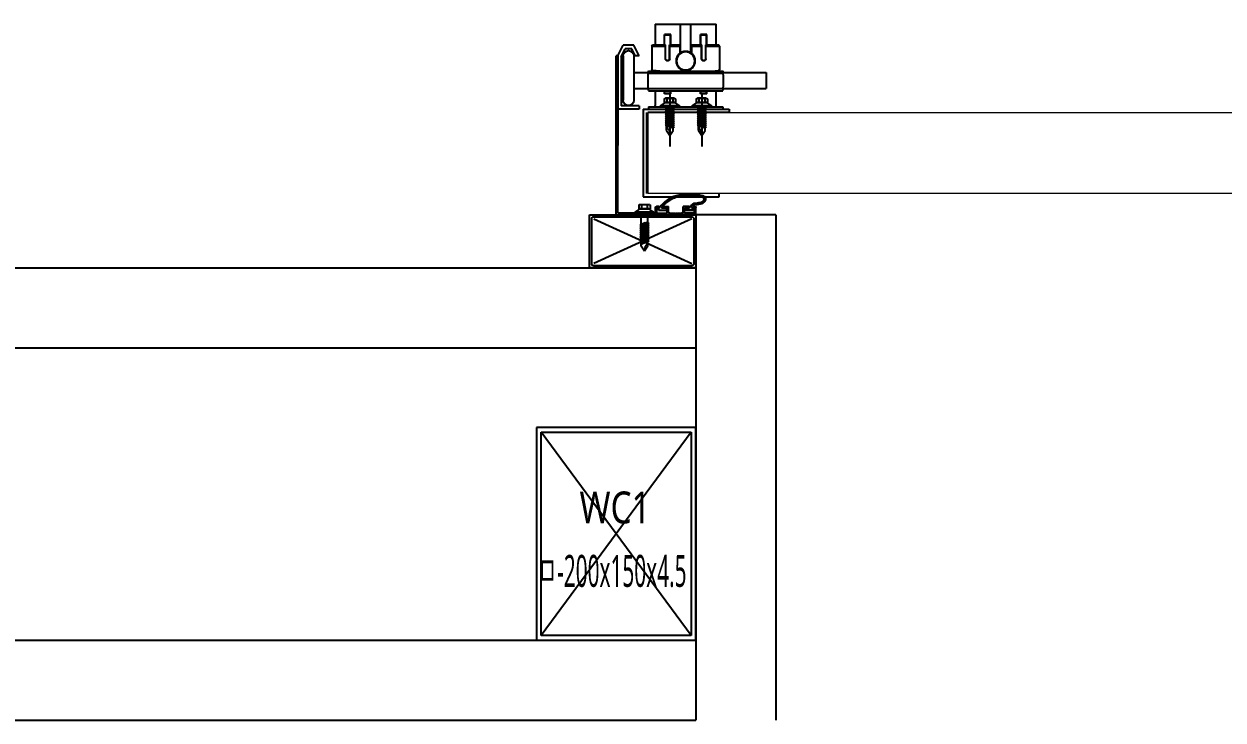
# Model space of a CAD drawing. Header units: millimetres. Extents: x 13515 to 183937, y -33900 to -660.
# Drawn here: x 59910.31 to 59927.94, y -20423.35 to -20413.11 of the extents above; entities that cross this region are included whole.
import ezdxf
from ezdxf.enums import TextEntityAlignment as Align

# ---------------------------------------------------------------- set-up
doc = ezdxf.new("R2010")
doc.units = ezdxf.units.MM
doc.header["$LTSCALE"] = 100
doc.header["$MEASUREMENT"] = 0
doc.header["$PDSIZE"] = -10
doc.layers.get('0').update_dxf_attribs({"linetype": 'CONTINUOUS'})
doc.layers.get('Defpoints').update_dxf_attribs({"color": 171, "linetype": 'CONTINUOUS'})
for name, color, linetype in [('ELE9', 9, 'CONTINUOUS'), ('FIN(패널-T75 글라스울)', 6, 'CONTINUOUS'), ('h COLUMN', 252, 'CONTINUOUS'), ('OVERHEAD DOOR - 1', 4, 'CONTINUOUS'), ('OVERHEAD DOOR - ETC', 252, 'CONTINUOUS'), ('WC', 2, 'CONTINUOUS')]:
    doc.layers.add(name, color=color, linetype=linetype)
doc.styles.add('TE', font='malgun_0.ttf')

# ---------------------------------------------------------------- blocks, each defined once
blk = doc.blocks.new('*U143')
at = {"color": 0, "linetype": 'ByBlock'}
for p, q in [((100, 75), (-100, 75)), ((-100, 75), (-100, -75)), ((-95.5, 70.5), (95.5, 70.5)), ((-95.5, -70.5), (-95.5, 70.5)), ((95.5, 70.5), (95.5, -70.5)), ((100, -75), (100, 75)), ((-100, -75), (100, -75)), ((95.5, -70.5), (-95.5, -70.5))]:
    blk.add_line(p, q, dxfattribs=at)
at = {"layer": 'Defpoints'}
blk.add_point((0, 0), dxfattribs=at)
blk = doc.blocks.new('WC1')
at = {"layer": 'h COLUMN', "ltscale": 0.1}
for p, q in [((70.5, -95.5), (-70.5, 95.5)), ((70.5, 95.5), (-70.5, -95.5))]:
    blk.add_line(p, q, dxfattribs=at)
at = {"layer": 'h COLUMN', "ltscale": 0.1, "rotation": 90}
blk.add_blockref('*U143', (0, 0), dxfattribs=at)
at = {"layer": 'Defpoints', "style": 'TE'}
for s, width, p in [('WC1', 0.8, (-34.4, 24.8)), ('ㅁ-200x150x4.5', 0.5, (-74.3, -34.8))]:
    blk.add_text(s, height=30, dxfattribs=dict(at, width=width)).set_placement(p, align=Align.MIDDLE_LEFT)
blk = doc.blocks.new('지하2층 WC1 2 배치')
at = {"layer": 'WC'}
blk.add_blockref('WC1', (200300, -77700), dxfattribs=at)
blk = doc.blocks.new('A$Ca9da7916')
at = {"layer": 'OVERHEAD DOOR - ETC'}
h = blk.add_hatch(color=256, dxfattribs=at)
h.dxf.hatch_style = 1
edge = h.paths.add_edge_path()
edge.add_line((708.3, 7672.7), (708.3, 7670.7))
edge.add_spline(control_points=[(708.3, 7670.7), (708.8, 7671), (709.4, 7671.3), (709.8, 7671.7)], knot_values=[0, 0, 0, 0, 1.802776, 1.802776, 1.802776, 1.802776], degree=3, periodic=0)
edge.add_line((709.8, 7671.7), (710, 7672))
edge.add_line((710, 7672), (710.7, 7672.4))
edge.add_line((710.7, 7672.4), (711.1, 7673.3))
edge.add_line((711.1, 7673.3), (711.5, 7674.6))
edge.add_spline(control_points=[(711.5, 7674.6), (712, 7678.8), (712.6, 7683.7), (718.5, 7684.7), (720, 7680.4), (721.2, 7675.8), (721.6, 7668), (720.8, 7662.4), (720.2, 7658.9)], knot_values=[0, 0, 0, 0, 10.510022, 12.30215, 15.888405, 21.408051, 27.790202, 38.523805, 38.523805, 38.523805, 38.523805], degree=3, periodic=0)
edge.add_spline(control_points=[(720.2, 7658.9), (720.2, 7658.9), (719.6, 7655.7), (717.2, 7648.1), (711.5, 7643.1), (708.3, 7640.3)], knot_values=[81.368069, 81.368069, 81.368069, 81.368069, 81.427954, 91.382666, 103.911951, 103.911951, 103.911951, 103.911951], degree=3, periodic=0)
edge.add_line((708.3, 7640.3), (708.3, 7639.7))
edge.add_line((708.3, 7639.7), (706.3, 7639.7))
edge.add_line((706.3, 7639.7), (706.3, 7647.7))
edge.add_line((706.3, 7647.7), (708.3, 7647.7))
edge.add_line((708.3, 7647.7), (708.3, 7642.3))
edge.add_spline(control_points=[(708.3, 7642.3), (708.7, 7642.6), (709.1, 7643), (709.4, 7643.3)], knot_values=[101.110526, 101.110526, 101.110526, 101.110526, 102.614786, 102.614786, 102.614786, 102.614786], degree=3, periodic=0)
edge.add_line((709.4, 7643.3), (709.8, 7643.3))
edge.add_line((709.8, 7643.3), (709.8, 7643.6))
edge.add_spline(control_points=[(709.8, 7643.6), (709.9, 7643.7), (710, 7643.8), (711.3, 7645), (712.4, 7646.1), (713.9, 7647.9), (714.4, 7648.5), (715.2, 7649.7), (715.6, 7650.4), (716.8, 7652.6), (717.5, 7654.4), (718.3, 7657), (718.5, 7658), (718.7, 7659), (718.7, 7659), (718.8, 7659.1)], knot_values=[81.408921, 81.408921, 81.408921, 81.408921, 81.846453, 81.846453, 86.724969, 86.724969, 89.164228, 89.164228, 91.603486, 91.603486, 97.394899, 97.394899, 100.290605, 100.290605, 100.605478, 100.605478, 100.605478, 100.605478], degree=3, periodic=0)
edge.add_spline(control_points=[(718.8, 7659.1), (718.9, 7659.9), (719.1, 7660.7), (719.4, 7662.7), (719.5, 7663.9), (719.6, 7665.7), (719.7, 7666.3), (719.7, 7666.9)], knot_values=[72.981686, 72.981686, 72.981686, 72.981686, 75.56252, 75.56252, 79.405214, 79.405214, 81.408921, 81.408921, 81.408921, 81.408921], degree=3, periodic=0)
edge.add_spline(control_points=[(719.7, 7666.9), (719.8, 7667.7), (719.8, 7668.5), (719.9, 7669.4), (719.9, 7669.5), (719.9, 7669.6)], knot_values=[24.457688, 24.457688, 24.457688, 24.457688, 26.980257, 26.980257, 27.239597, 27.239597, 27.239597, 27.239597], degree=3, periodic=0)
edge.add_spline(control_points=[(719.9, 7669.6), (719.9, 7670.5), (719.9, 7671.4), (719.8, 7673.3), (719.7, 7674.3), (719.4, 7676.3), (719.2, 7677.2), (718.9, 7678.7), (718.7, 7679.2), (718.5, 7680), (718.4, 7680.2), (718.3, 7680.8), (718.2, 7681), (718, 7681.6), (717.9, 7681.8), (717.7, 7682.3), (717.6, 7682.5), (717.4, 7682.7), (717.3, 7682.8), (717.3, 7682.8), (717.3, 7682.8), (717.2, 7682.8), (717.2, 7682.8), (717.2, 7682.9), (717.1, 7682.9), (716.8, 7682.8), (716.7, 7682.8), (716.4, 7682.7), (716.3, 7682.7), (716, 7682.5), (715.9, 7682.4), (715.6, 7682.1), (715.4, 7681.8), (714.5, 7681.5), (714.4, 7680.9), (714, 7680.1), (713.6, 7679.4), (713.5, 7678.4), (713.4, 7677.8), (712.9, 7674)], knot_values=[0, 0, 0, 0, 2.699013, 2.699013, 5.918469, 5.918469, 9.137924, 9.137924, 10.747652, 10.747652, 11.552515, 11.552515, 12.357379, 12.357379, 13.187027, 13.187027, 14.016674, 14.016674, 14.846322, 14.846322, 15.271824, 15.271824, 15.697327, 15.697327, 16.368626, 16.368626, 17.039926, 17.039926, 17.711225, 17.711225, 18.939482, 18.939482, 20.167739, 20.167739, 21.883718, 21.883718, 23.599698, 23.599698, 24.457688, 24.457688, 24.457688, 24.457688], degree=3, periodic=0)
edge.add_spline(control_points=[(712.9, 7674), (712.8, 7673.5), (712.6, 7672.9), (712.1, 7672), (711.8, 7671.6), (711.4, 7671.2), (711.3, 7671), (711, 7670.7), (710.8, 7670.6), (710.3, 7670.2), (710, 7670), (709.5, 7669.6), (709.3, 7669.5), (708.3, 7668.7)], knot_values=[0, 0, 0, 0, 1.654202, 1.654202, 2.776859, 2.776859, 3.338188, 3.338188, 3.899517, 3.899517, 4.888564, 4.888564, 5.545615, 5.545615, 5.545615, 5.545615], degree=3, periodic=0)
edge.add_line((708.3, 7668.7), (708.3, 7664.7))
edge.add_line((708.3, 7664.7), (706.3, 7664.7))
edge.add_line((706.3, 7664.7), (706.3, 7672.7))
edge.add_line((706.3, 7672.7), (708.3, 7672.7))
at = {"layer": 'FIN(패널-T75 글라스울)'}
for p, q in [((702, 7750), (227, 7750)), ((702, 7750), (702, 7675)), ((702, 7675), (227, 7675)), ((227, 6650), (227, 7675)), ((302, 6725), (302, 7675)), ((577, 6725), (577, 7675)), ((652, 6725), (652, 7675))]:
    blk.add_line(p, q, dxfattribs=at)
at = {"layer": 'OVERHEAD DOOR - 1', "lineweight": 0}
for p, q in [((722, 10170.4), (722, 7629.6)), ((798, 7629.6), (798, 10170.4)), ((798, 7629.6), (722, 7629.6))]:
    blk.add_line(p, q, dxfattribs=at)
at = {"layer": 'OVERHEAD DOOR - ETC'}
for p, q in [((835.5, 7740.9), (820.5, 7740.9)), ((820.5, 7700.3), (820.5, 7740.9)), ((835.5, 7700.3), (835.5, 7740.9)), ((798, 7706.2), (798, 7629.6)), ((801.2, 7706.2), (798, 7706.2)), ((801.2, 7625.4), (801.2, 7706.2)), ((718.8, 7625.4), (718.8, 7696.8)), ((718.8, 7696.8), (722, 7696.8)), ((801.2, 7630.3), (801.2, 7700.3)), ((803.5, 7700.3), (801.2, 7700.3)), ((803.5, 7630.3), (803.5, 7700.3)), ((818.5, 7630.3), (818.5, 7700.3)), ((820.5, 7630.7), (820.5, 7700.3)), ((820.5, 7630.3), (820.5, 7700.3)), ((835, 7630.3), (835, 7700.3)), ((835.5, 7630.7), (835.5, 7700.3)), ((837, 7630.3), (837, 7700.3)), ((837, 7689.6), (837.4, 7696.2)), ((860.5, 7697), (838.4, 7697)), ((860.5, 7684.1), (860.5, 7697)), ((860.5, 7697), (861.5, 7696.5)), ((861.5, 7684.1), (861.5, 7696.5)), ((776.3, 7680.5), (781.1, 7683.6)), ((781.1, 7683.6), (784.6, 7683.6)), ((783.2, 7683.6), (785, 7679.3)), ((784.6, 7684.6), (783.8, 7683.6)), ((784.2, 7683.6), (784.6, 7684.6)), ((784.6, 7684.6), (788, 7676.3)), ((784.6, 7684.6), (788, 7676.3)), ((784.6, 7683.6), (784.6, 7684.6)), ((784.6, 7684.6), (785.4, 7683.6)), ((787.2, 7677.3), (784.6, 7683.6)), ((785.4, 7683.6), (786.4, 7683.6)), ((785.4, 7683.6), (788, 7677.3)), ((786.4, 7684.6), (785.6, 7683.6)), ((786, 7683.6), (786.4, 7684.6)), ((786.4, 7684.6), (789.9, 7676.3)), ((786.4, 7684.6), (789.9, 7676.3)), ((786.4, 7683.6), (786.4, 7684.6)), ((786.4, 7684.6), (787.2, 7683.6)), ((789.1, 7677.3), (786.4, 7683.6)), ((787.2, 7683.6), (788.3, 7683.6)), ((787.2, 7683.6), (789.9, 7677.3)), ((788.3, 7684.6), (787.5, 7683.6)), ((787.9, 7683.6), (788.3, 7684.6)), ((788.3, 7684.6), (791.7, 7676.3)), ((788.3, 7684.6), (791.7, 7676.3)), ((788.3, 7683.6), (788.3, 7684.6)), ((788.3, 7684.6), (789.1, 7683.6)), ((790.9, 7677.3), (788.3, 7683.6)), ((789.1, 7683.6), (790.1, 7683.6)), ((789.1, 7683.6), (791.7, 7677.3)), ((790.1, 7684.6), (789.3, 7683.6)), ((789.7, 7683.6), (790.1, 7684.6)), ((790.1, 7684.6), (793.5, 7676.3)), ((790.1, 7684.6), (793.5, 7676.3)), ((790.1, 7683.6), (790.1, 7684.6)), ((790.1, 7684.6), (790.9, 7683.6)), ((792.7, 7677.3), (790.1, 7683.6)), ((790.9, 7683.6), (791.9, 7683.6)), ((790.9, 7683.6), (793.5, 7677.3)), ((791.9, 7684.6), (791.1, 7683.6)), ((791.5, 7683.6), (791.9, 7684.6)), ((791.9, 7684.6), (795.4, 7676.3)), ((791.9, 7684.6), (795.4, 7676.3)), ((791.9, 7683.6), (791.9, 7684.6)), ((791.9, 7684.6), (792.7, 7683.6)), ((794.6, 7677.3), (791.9, 7683.6)), ((792.7, 7683.6), (793.8, 7683.6)), ((792.7, 7683.6), (795.4, 7677.3)), ((793.8, 7684.6), (793, 7683.6)), ((793.4, 7683.6), (793.8, 7684.6)), ((793.8, 7684.6), (797.2, 7676.3)), ((793.8, 7684.6), (797.2, 7676.3)), ((793.8, 7683.6), (793.8, 7684.6)), ((793.8, 7684.6), (794.6, 7683.6)), ((796.4, 7677.3), (793.8, 7683.6)), ((794.6, 7683.6), (795.6, 7683.6)), ((794.6, 7683.6), (797.2, 7677.3)), ((795.6, 7684.6), (794.8, 7683.6)), ((795.2, 7683.6), (795.6, 7684.6)), ((795.6, 7684.6), (799, 7676.3)), ((795.6, 7684.6), (799, 7676.3)), ((795.6, 7683.6), (795.6, 7684.6)), ((795.6, 7684.6), (796.4, 7683.6)), ((798.2, 7677.3), (795.6, 7683.6)), ((796.4, 7683.6), (797.4, 7683.6)), ((796.4, 7683.6), (799, 7677.3)), ((797.4, 7684.6), (796.6, 7683.6)), ((797, 7683.6), (797.4, 7684.6)), ((797.4, 7684.6), (800.9, 7676.3)), ((797.4, 7684.6), (800.9, 7676.3)), ((797.4, 7683.6), (797.4, 7684.6)), ((797.4, 7684.6), (798.2, 7683.6)), ((800, 7677.3), (797.4, 7683.6)), ((798.2, 7683.6), (799.3, 7683.6)), ((798.2, 7683.6), (800.9, 7677.3)), ((799.3, 7684.6), (798.5, 7683.6)), ((798.9, 7683.6), (799.3, 7684.6)), ((799.3, 7684.6), (802.7, 7676.3)), ((799.3, 7684.6), (802.7, 7676.3)), ((799.3, 7683.6), (799.3, 7684.6)), ((799.3, 7684.6), (800.1, 7683.6)), ((801.9, 7677.3), (799.3, 7683.6)), ((800.1, 7683.6), (801.1, 7683.6)), ((800.1, 7683.6), (802.7, 7677.3)), ((801.1, 7684.6), (800.3, 7683.6)), ((800.7, 7683.6), (801.1, 7684.6)), ((801.1, 7684.6), (803.5, 7678.7)), ((801.1, 7683.6), (801.1, 7684.6)), ((801.1, 7684.6), (801.9, 7683.6)), ((803.5, 7677.8), (801.1, 7683.6)), ((801.9, 7683.6), (803.5, 7683.6)), ((801.9, 7683.6), (803.5, 7679.8)), ((803.5, 7694), (818.5, 7694)), ((803.5, 7694), (804.5, 7694)), ((804.3, 7689.5), (803.5, 7689.5)), ((803.5, 7689.5), (803.5, 7671.5)), ((807.3, 7684.8), (804.3, 7689.5)), ((804.3, 7689.5), (804.3, 7671.5)), ((804.3, 7671.5), (804.3, 7689.5)), ((811, 7685.7), (807.3, 7685.7)), ((807.3, 7685.7), (807.3, 7675.2)), ((807.3, 7676.2), (807.3, 7684.8)), ((811.5, 7684.5), (811.5, 7676.4)), ((815.5, 7685.3), (815.5, 7679.3)), ((815.5, 7685.3), (818.5, 7685.3)), ((815.8, 7685), (815.8, 7679.5)), ((815.8, 7685), (818.5, 7685)), ((837.1, 7694), (837, 7694)), ((848.5, 7684.3), (861.5, 7684.3)), ((848.5, 7684.1), (861.5, 7684.1)), ((861.5, 7694), (881.2, 7694)), ((861.5, 7685.3), (871.2, 7685.3)), ((861.5, 7685), (871, 7685)), ((871, 7679.5), (871, 7685)), ((871.2, 7685.3), (871.2, 7679.3)), ((881.2, 7636.5), (881.2, 7694)), ((702, 7675), (652, 7675)), ((652, 7675), (652, 7575)), ((698, 7673), (656, 7673)), ((702, 7675), (708.8, 7675)), ((702, 7675), (702, 7674.6)), ((702, 7575), (702, 7675)), ((702, 7673.4), (702, 7638.6)), ((703.3, 7673.7), (708.3, 7673.7)), ((703.3, 7673.7), (703.3, 7664.1)), ((706.3, 7672.7), (706.3, 7664.7)), ((706.3, 7672.7), (708.3, 7672.7)), ((706.3, 7672.7), (708.3, 7672.7)), ((706.3, 7664.7), (706.3, 7672.7)), ((706.3, 7672.7), (708.3, 7672.7)), ((706.3, 7664.7), (706.3, 7672.7)), ((708.3, 7671.7), (708.3, 7673.7)), ((708.3, 7670.7), (708.3, 7672.7)), ((708.3, 7672.7), (708.3, 7670.7)), ((708.3, 7672.7), (708.3, 7670.7)), ((709.8, 7671.7), (709.8, 7674)), ((710.7, 7672.4), (710, 7672)), ((711.1, 7673.3), (710.7, 7672.4)), ((711.5, 7674.6), (711.1, 7673.3)), ((816.5, 7680.5), (766.1, 7680.5)), ((781.3, 7679.7), (776.3, 7680.5)), ((781.1, 7677.3), (776.3, 7680.5)), ((781.1, 7677.3), (785.4, 7677.3)), ((783.8, 7677.3), (781.3, 7679.7)), ((785, 7679.3), (783.8, 7677.3)), ((785, 7679.3), (786.2, 7676.3)), ((785, 7679.3), (786.2, 7676.3)), ((785, 7678.3), (785, 7679.3)), ((785, 7679.3), (785.8, 7678.3)), ((785.4, 7677.3), (785, 7678.3)), ((786.2, 7676.3), (785.4, 7677.3)), ((785.8, 7678.3), (786.2, 7677.3)), ((786.2, 7677.3), (787.2, 7677.3)), ((786.6, 7677.3), (786.2, 7676.3)), ((786.2, 7676.3), (787, 7677.3)), ((786.2, 7677.3), (786.2, 7676.3)), ((788, 7676.3), (787.2, 7677.3)), ((788, 7677.3), (789.1, 7677.3)), ((788.4, 7677.3), (788, 7676.3)), ((788, 7676.3), (788.8, 7677.3)), ((788, 7677.3), (788, 7676.3)), ((789.9, 7676.3), (789.1, 7677.3)), ((789.9, 7677.3), (790.9, 7677.3)), ((790.3, 7677.3), (789.9, 7676.3)), ((789.9, 7676.3), (790.7, 7677.3)), ((789.9, 7677.3), (789.9, 7676.3)), ((791.7, 7676.3), (790.9, 7677.3)), ((791.7, 7677.3), (792.7, 7677.3)), ((792.1, 7677.3), (791.7, 7676.3)), ((791.7, 7676.3), (792.5, 7677.3)), ((791.7, 7677.3), (791.7, 7676.3)), ((793.5, 7676.3), (792.7, 7677.3)), ((793.5, 7677.3), (794.6, 7677.3)), ((793.9, 7677.3), (793.5, 7676.3)), ((793.5, 7676.3), (794.3, 7677.3)), ((793.5, 7677.3), (793.5, 7676.3)), ((795.4, 7676.3), (794.6, 7677.3)), ((795.4, 7677.3), (796.4, 7677.3)), ((795.8, 7677.3), (795.4, 7676.3)), ((795.4, 7676.3), (796.2, 7677.3)), ((795.4, 7677.3), (795.4, 7676.3)), ((797.2, 7676.3), (796.4, 7677.3)), ((797.2, 7677.3), (798.2, 7677.3)), ((797.6, 7677.3), (797.2, 7676.3)), ((797.2, 7676.3), (798, 7677.3)), ((797.2, 7677.3), (797.2, 7676.3)), ((799, 7676.3), (798.2, 7677.3)), ((799, 7677.3), (800, 7677.3)), ((799.4, 7677.3), (799, 7676.3)), ((799, 7676.3), (799.8, 7677.3)), ((799, 7677.3), (799, 7676.3)), ((800.9, 7676.3), (800, 7677.3)), ((800.9, 7677.3), (801.9, 7677.3)), ((801.3, 7677.3), (800.9, 7676.3)), ((800.9, 7676.3), (801.7, 7677.3)), ((800.9, 7677.3), (800.9, 7676.3)), ((802.7, 7676.3), (801.9, 7677.3)), ((802.7, 7677.3), (803.5, 7677.3)), ((803.1, 7677.3), (802.7, 7676.3)), ((802.7, 7676.3), (803.5, 7677.3)), ((802.7, 7677.3), (802.7, 7676.3)), ((804.3, 7671.5), (807.3, 7676.2)), ((811, 7683.2), (807.3, 7683.2)), ((811, 7677.7), (807.3, 7677.7)), ((811, 7675.2), (807.3, 7675.2)), ((815.5, 7679.3), (818.5, 7679.3)), ((815.8, 7679.5), (818.5, 7679.5)), ((848.5, 7680.5), (861.5, 7680.5)), ((848.5, 7680.3), (861.5, 7680.3)), ((860.5, 7670.8), (860.5, 7680.5)), ((861.5, 7670.8), (861.5, 7680.5)), ((861.5, 7679.5), (871, 7679.5)), ((861.5, 7679.3), (871.2, 7679.3)), ((654, 7671), (654, 7579)), ((698, 7579), (656, 7671)), ((698, 7671), (656, 7579)), ((700, 7579), (700, 7671)), ((703.3, 7664.1), (708.3, 7664.1)), ((703.3, 7656.5), (703.3, 7661.8)), ((704.3, 7662.8), (709.8, 7662.8)), ((706.3, 7664.7), (708.3, 7664.7)), ((708.3, 7664.7), (706.3, 7664.7)), ((708.3, 7664.7), (706.3, 7664.7)), ((708.3, 7671.7), (709.8, 7671.7)), ((708.3, 7668.7), (708.3, 7664.1)), ((708.3, 7668.7), (709.8, 7668.7)), ((708.3, 7664.7), (708.3, 7668.7)), ((708.3, 7668.7), (708.3, 7664.7)), ((708.3, 7668.7), (708.3, 7664.7)), ((710, 7672), (709.8, 7671.7)), ((709.8, 7668.7), (709.8, 7662.8)), ((803.5, 7671.5), (804.3, 7671.5)), ((861.5, 7670.8), (853.6, 7670.8)), ((854, 7670.3), (880.2, 7670.3)), ((881.2, 7661.3), (881.2, 7669.3)), ((703, 7656), (703.3, 7656.5)), ((703.3, 7655.5), (703, 7656)), ((703.3, 7650.2), (703.3, 7655.5)), ((816.5, 7650.5), (766.1, 7650.5)), ((776.3, 7650.5), (781.1, 7653.6)), ((781.3, 7649.7), (776.3, 7650.5)), ((781.1, 7647.3), (776.3, 7650.5)), ((781.1, 7653.6), (784.6, 7653.6)), ((783.8, 7647.3), (781.3, 7649.7)), ((783.2, 7653.6), (785, 7649.3)), ((784.6, 7654.6), (783.8, 7653.6)), ((784.2, 7653.6), (784.6, 7654.6)), ((784.6, 7654.6), (788, 7646.3)), ((784.6, 7654.6), (788, 7646.3)), ((784.6, 7653.6), (784.6, 7654.6)), ((784.6, 7654.6), (785.4, 7653.6)), ((787.2, 7647.3), (784.6, 7653.6)), ((785.4, 7653.6), (786.4, 7653.6)), ((785.4, 7653.6), (788, 7647.3)), ((786.4, 7654.6), (785.6, 7653.6)), ((786, 7653.6), (786.4, 7654.6)), ((786.4, 7654.6), (789.9, 7646.3)), ((786.4, 7654.6), (789.9, 7646.3)), ((786.4, 7653.6), (786.4, 7654.6)), ((786.4, 7654.6), (787.2, 7653.6)), ((789.1, 7647.3), (786.4, 7653.6)), ((787.2, 7653.6), (788.3, 7653.6)), ((787.2, 7653.6), (789.9, 7647.3)), ((788.3, 7654.6), (787.5, 7653.6)), ((787.9, 7653.6), (788.3, 7654.6)), ((788.3, 7654.6), (791.7, 7646.3)), ((788.3, 7654.6), (791.7, 7646.3)), ((788.3, 7653.6), (788.3, 7654.6)), ((788.3, 7654.6), (789.1, 7653.6)), ((790.9, 7647.3), (788.3, 7653.6)), ((789.1, 7653.6), (790.1, 7653.6)), ((789.1, 7653.6), (791.7, 7647.3)), ((790.1, 7654.6), (789.3, 7653.6)), ((789.7, 7653.6), (790.1, 7654.6)), ((790.1, 7654.6), (793.5, 7646.3)), ((790.1, 7654.6), (793.5, 7646.3)), ((790.1, 7653.6), (790.1, 7654.6)), ((790.1, 7654.6), (790.9, 7653.6)), ((792.7, 7647.3), (790.1, 7653.6)), ((790.9, 7653.6), (791.9, 7653.6)), ((790.9, 7653.6), (793.5, 7647.3)), ((791.9, 7654.6), (791.1, 7653.6)), ((791.5, 7653.6), (791.9, 7654.6)), ((791.9, 7654.6), (795.4, 7646.3)), ((791.9, 7654.6), (795.4, 7646.3)), ((791.9, 7653.6), (791.9, 7654.6)), ((791.9, 7654.6), (792.7, 7653.6)), ((794.6, 7647.3), (791.9, 7653.6)), ((792.7, 7653.6), (793.8, 7653.6)), ((792.7, 7653.6), (795.4, 7647.3)), ((793.8, 7654.6), (793, 7653.6)), ((793.4, 7653.6), (793.8, 7654.6)), ((793.8, 7654.6), (797.2, 7646.3)), ((793.8, 7654.6), (797.2, 7646.3)), ((793.8, 7653.6), (793.8, 7654.6)), ((793.8, 7654.6), (794.6, 7653.6)), ((796.4, 7647.3), (793.8, 7653.6)), ((794.6, 7653.6), (795.6, 7653.6)), ((794.6, 7653.6), (797.2, 7647.3)), ((795.6, 7654.6), (794.8, 7653.6)), ((795.2, 7653.6), (795.6, 7654.6)), ((795.6, 7654.6), (799, 7646.3)), ((795.6, 7654.6), (799, 7646.3)), ((795.6, 7653.6), (795.6, 7654.6)), ((795.6, 7654.6), (796.4, 7653.6)), ((798.2, 7647.3), (795.6, 7653.6)), ((796.4, 7653.6), (797.4, 7653.6)), ((796.4, 7653.6), (799, 7647.3)), ((797.4, 7654.6), (796.6, 7653.6)), ((797, 7653.6), (797.4, 7654.6)), ((797.4, 7654.6), (800.9, 7646.3)), ((797.4, 7654.6), (800.9, 7646.3)), ((797.4, 7653.6), (797.4, 7654.6)), ((797.4, 7654.6), (798.2, 7653.6)), ((800, 7647.3), (797.4, 7653.6)), ((798.2, 7653.6), (799.3, 7653.6)), ((798.2, 7653.6), (800.9, 7647.3)), ((799.3, 7654.6), (798.5, 7653.6)), ((798.9, 7653.6), (799.3, 7654.6)), ((799.3, 7654.6), (802.7, 7646.3)), ((799.3, 7654.6), (802.7, 7646.3)), ((799.3, 7653.6), (799.3, 7654.6)), ((799.3, 7654.6), (800.1, 7653.6)), ((801.9, 7647.3), (799.3, 7653.6)), ((800.1, 7653.6), (801.1, 7653.6)), ((800.1, 7653.6), (802.7, 7647.3)), ((801.1, 7654.6), (800.3, 7653.6)), ((800.7, 7653.6), (801.1, 7654.6)), ((801.1, 7654.6), (803.5, 7648.7)), ((801.1, 7653.6), (801.1, 7654.6)), ((801.1, 7654.6), (801.9, 7653.6)), ((803.5, 7647.8), (801.1, 7653.6)), ((801.9, 7653.6), (803.5, 7653.6)), ((801.9, 7653.6), (803.5, 7649.8)), ((804.3, 7659.5), (803.5, 7659.5)), ((803.5, 7659.5), (803.5, 7641.5)), ((807.3, 7654.8), (804.3, 7659.5)), ((804.3, 7659.5), (804.3, 7641.5)), ((804.3, 7641.5), (804.3, 7659.5)), ((811, 7655.7), (807.3, 7655.7)), ((807.3, 7655.7), (807.3, 7645.2)), ((807.3, 7646.2), (807.3, 7654.8)), ((811, 7653.2), (807.3, 7653.2)), ((811.5, 7654.5), (811.5, 7646.4)), ((815.5, 7651.3), (815.5, 7645.3)), ((815.5, 7651.3), (818.5, 7651.3)), ((815.8, 7651), (815.8, 7645.5)), ((815.8, 7651), (818.5, 7651)), ((848.5, 7650.3), (861.5, 7650.3)), ((848.5, 7650.1), (861.5, 7650.1)), ((861.5, 7659.8), (853.6, 7659.8)), ((854, 7660.3), (880.2, 7660.3)), ((860.5, 7650.1), (860.5, 7659.8)), ((861.5, 7650.1), (861.5, 7659.8)), ((861.5, 7651.3), (871.2, 7651.3)), ((861.5, 7651), (871, 7651)), ((871, 7645.5), (871, 7651)), ((871.2, 7651.3), (871.2, 7645.3)), ((702, 7648), (702, 7600)), ((703.6, 7638.5), (702, 7638.5)), ((703.3, 7647.9), (708.3, 7647.9)), ((703.3, 7638.3), (703.3, 7647.9)), ((703.6, 7601.6), (703.6, 7638.5)), ((704.3, 7649.2), (709.8, 7649.2)), ((706.3, 7639.7), (706.3, 7647.7)), ((706.3, 7647.7), (708.3, 7647.7)), ((706.3, 7639.7), (706.3, 7647.7)), ((706.3, 7647.7), (708.3, 7647.7)), ((706.3, 7639.7), (706.3, 7647.7)), ((706.3, 7647.7), (708.3, 7647.7)), ((706.3, 7639.7), (708.3, 7639.7)), ((708.3, 7639.7), (706.3, 7639.7)), ((708.3, 7639.7), (706.3, 7639.7)), ((708.3, 7643.3), (708.3, 7647.9)), ((708.3, 7647.7), (708.3, 7642.3)), ((708.3, 7647.7), (708.3, 7642.3)), ((708.3, 7647.7), (708.3, 7642.3)), ((708.3, 7643.3), (709.8, 7643.3)), ((708.3, 7640.3), (708.3, 7638.3)), ((708.3, 7640.3), (709.8, 7640.3)), ((708.3, 7640.3), (708.3, 7639.7)), ((708.3, 7640.3), (708.3, 7639.7)), ((708.3, 7640.3), (708.3, 7639.7)), ((709.4, 7643.3), (709.8, 7643.3)), ((709.4, 7643.3), (709.8, 7643.3)), ((709.8, 7643.3), (709.8, 7649.2)), ((709.8, 7643.3), (709.8, 7643.6)), ((709.8, 7643.3), (709.8, 7643.6)), ((709.8, 7640.3), (709.8, 7638)), ((781.1, 7647.3), (785.4, 7647.3)), ((785, 7649.3), (783.8, 7647.3)), ((785, 7649.3), (786.2, 7646.3)), ((785, 7649.3), (786.2, 7646.3)), ((785, 7648.3), (785, 7649.3)), ((785, 7649.3), (785.8, 7648.3)), ((785.4, 7647.3), (785, 7648.3)), ((786.2, 7646.3), (785.4, 7647.3)), ((785.8, 7648.3), (786.2, 7647.3)), ((786.2, 7647.3), (787.2, 7647.3)), ((786.6, 7647.3), (786.2, 7646.3)), ((786.2, 7646.3), (787, 7647.3)), ((786.2, 7647.3), (786.2, 7646.3)), ((788, 7646.3), (787.2, 7647.3)), ((788, 7647.3), (789.1, 7647.3)), ((788.4, 7647.3), (788, 7646.3)), ((788, 7646.3), (788.8, 7647.3)), ((788, 7647.3), (788, 7646.3)), ((789.9, 7646.3), (789.1, 7647.3)), ((789.9, 7647.3), (790.9, 7647.3)), ((790.3, 7647.3), (789.9, 7646.3)), ((789.9, 7646.3), (790.7, 7647.3)), ((789.9, 7647.3), (789.9, 7646.3)), ((791.7, 7646.3), (790.9, 7647.3)), ((791.7, 7647.3), (792.7, 7647.3)), ((792.1, 7647.3), (791.7, 7646.3)), ((791.7, 7646.3), (792.5, 7647.3)), ((791.7, 7647.3), (791.7, 7646.3)), ((793.5, 7646.3), (792.7, 7647.3)), ((793.5, 7647.3), (794.6, 7647.3)), ((793.9, 7647.3), (793.5, 7646.3)), ((793.5, 7646.3), (794.3, 7647.3)), ((793.5, 7647.3), (793.5, 7646.3)), ((795.4, 7646.3), (794.6, 7647.3)), ((795.4, 7647.3), (796.4, 7647.3)), ((795.8, 7647.3), (795.4, 7646.3)), ((795.4, 7646.3), (796.2, 7647.3)), ((795.4, 7647.3), (795.4, 7646.3)), ((797.2, 7646.3), (796.4, 7647.3)), ((797.2, 7647.3), (798.2, 7647.3)), ((797.6, 7647.3), (797.2, 7646.3)), ((797.2, 7646.3), (798, 7647.3)), ((797.2, 7647.3), (797.2, 7646.3)), ((799, 7646.3), (798.2, 7647.3)), ((799, 7647.3), (800, 7647.3)), ((799.4, 7647.3), (799, 7646.3)), ((799, 7646.3), (799.8, 7647.3)), ((799, 7647.3), (799, 7646.3)), ((800.9, 7646.3), (800, 7647.3)), ((800.9, 7647.3), (801.9, 7647.3)), ((801.3, 7647.3), (800.9, 7646.3)), ((800.9, 7646.3), (801.7, 7647.3)), ((800.9, 7647.3), (800.9, 7646.3)), ((802.7, 7646.3), (801.9, 7647.3)), ((802.7, 7647.3), (803.5, 7647.3)), ((803.1, 7647.3), (802.7, 7646.3)), ((802.7, 7646.3), (803.5, 7647.3)), ((802.7, 7647.3), (802.7, 7646.3)), ((803.5, 7641.5), (804.3, 7641.5)), ((804.3, 7641.5), (807.3, 7646.2)), ((811, 7647.7), (807.3, 7647.7)), ((811, 7645.2), (807.3, 7645.2)), ((815.5, 7645.3), (818.5, 7645.3)), ((815.8, 7645.5), (818.5, 7645.5)), ((837, 7640.9), (837.4, 7634.3)), ((848.5, 7646.5), (861.5, 7646.5)), ((848.5, 7646.3), (861.5, 7646.3)), ((860.5, 7633.5), (860.5, 7646.5)), ((861.5, 7634), (861.5, 7646.5)), ((861.5, 7645.5), (871, 7645.5)), ((861.5, 7645.3), (871.2, 7645.3)), ((672.4, 7629.7), (667.6, 7626.5)), ((672.5, 7627.2), (667.6, 7626.5)), ((672.4, 7629.7), (676.6, 7629.7)), ((675, 7629.7), (672.5, 7627.2)), ((674.4, 7623.4), (676.2, 7627.6)), ((676.2, 7627.6), (675, 7629.7)), ((675.8, 7622.4), (679.2, 7630.7)), ((675.8, 7622.4), (679.2, 7630.7)), ((678.4, 7629.7), (675.8, 7623.4)), ((676.2, 7627.6), (677.4, 7630.7)), ((676.2, 7627.6), (677.4, 7630.7)), ((676.6, 7629.7), (676.2, 7628.6)), ((676.2, 7628.6), (676.2, 7627.6)), ((676.2, 7627.6), (677, 7628.6)), ((677.4, 7630.7), (676.6, 7629.7)), ((676.6, 7623.4), (679.2, 7629.7)), ((677, 7628.6), (677.4, 7629.7)), ((677.4, 7629.7), (677.4, 7630.7)), ((677.8, 7629.7), (677.4, 7630.7)), ((677.4, 7630.7), (678.2, 7629.7)), ((677.4, 7629.7), (678.4, 7629.7)), ((677.7, 7622.4), (681.1, 7630.7)), ((677.7, 7622.4), (681.1, 7630.7)), ((680.3, 7629.7), (677.7, 7623.4)), ((679.2, 7630.7), (678.4, 7629.7)), ((678.5, 7623.4), (681.1, 7629.7)), ((679.6, 7629.7), (679.2, 7630.7)), ((679.2, 7630.7), (680, 7629.7)), ((679.2, 7629.7), (679.2, 7630.7)), ((679.2, 7629.7), (680.3, 7629.7)), ((679.5, 7622.4), (682.9, 7630.7)), ((679.5, 7622.4), (682.9, 7630.7)), ((682.1, 7629.7), (679.5, 7623.4)), ((681.1, 7630.7), (680.3, 7629.7)), ((680.3, 7623.4), (682.9, 7629.7)), ((681.5, 7629.7), (681.1, 7630.7)), ((681.1, 7630.7), (681.9, 7629.7)), ((681.1, 7629.7), (681.1, 7630.7)), ((681.1, 7629.7), (682.1, 7629.7)), ((681.3, 7622.4), (684.7, 7630.7)), ((681.3, 7622.4), (684.7, 7630.7)), ((683.9, 7629.7), (681.3, 7623.4)), ((682.9, 7630.7), (682.1, 7629.7)), ((682.1, 7623.4), (684.7, 7629.7)), ((682.9, 7629.7), (682.9, 7630.7)), ((683.3, 7629.7), (682.9, 7630.7)), ((682.9, 7630.7), (683.7, 7629.7)), ((682.9, 7629.7), (683.9, 7629.7)), ((683.2, 7622.4), (686.6, 7630.7)), ((683.2, 7622.4), (686.6, 7630.7)), ((685.8, 7629.7), (683.2, 7623.4)), ((684.7, 7630.7), (683.9, 7629.7)), ((684, 7623.4), (686.6, 7629.7)), ((685.1, 7629.7), (684.7, 7630.7)), ((684.7, 7630.7), (685.5, 7629.7)), ((684.7, 7629.7), (684.7, 7630.7)), ((684.7, 7629.7), (685.8, 7629.7)), ((685, 7622.4), (688.4, 7630.7)), ((685, 7622.4), (688.4, 7630.7)), ((687.6, 7629.7), (685, 7623.4)), ((686.6, 7630.7), (685.8, 7629.7)), ((685.8, 7623.4), (688.4, 7629.7)), ((687, 7629.7), (686.6, 7630.7)), ((686.6, 7630.7), (687.4, 7629.7)), ((686.6, 7629.7), (686.6, 7630.7)), ((686.6, 7629.7), (687.6, 7629.7)), ((686.8, 7622.4), (690.2, 7630.7)), ((686.8, 7622.4), (690.2, 7630.7)), ((689.4, 7629.7), (686.8, 7623.4)), ((688.4, 7630.7), (687.6, 7629.7)), ((687.6, 7623.4), (690.2, 7629.7)), ((688.8, 7629.7), (688.4, 7630.7)), ((688.4, 7630.7), (689.2, 7629.7)), ((688.4, 7629.7), (688.4, 7630.7)), ((688.4, 7629.7), (689.4, 7629.7)), ((688.7, 7622.4), (692.1, 7630.7)), ((688.7, 7622.4), (692.1, 7630.7)), ((691.3, 7629.7), (688.7, 7623.4)), ((690.2, 7630.7), (689.4, 7629.7)), ((689.5, 7623.4), (692.1, 7629.7)), ((690.6, 7629.7), (690.2, 7630.7)), ((690.2, 7630.7), (691, 7629.7)), ((690.2, 7629.7), (690.2, 7630.7)), ((690.2, 7629.7), (691.3, 7629.7)), ((690.5, 7622.4), (693.9, 7630.7)), ((690.5, 7622.4), (693.9, 7630.7)), ((693.1, 7629.7), (690.5, 7623.4)), ((692.1, 7630.7), (691.3, 7629.7)), ((691.3, 7623.4), (693.9, 7629.7)), ((692.5, 7629.7), (692.1, 7630.7)), ((692.1, 7630.7), (692.9, 7629.7)), ((692.1, 7629.7), (692.1, 7630.7)), ((692.1, 7629.7), (693.1, 7629.7)), ((694.7, 7629.1), (692.3, 7623.4)), ((692.3, 7622.4), (694.7, 7628.3)), ((693.9, 7630.7), (693.1, 7629.7)), ((693.1, 7623.4), (694.7, 7627.2)), ((694.3, 7629.7), (693.9, 7630.7)), ((693.9, 7630.7), (694.7, 7629.7)), ((693.9, 7629.7), (693.9, 7630.7)), ((693.9, 7629.7), (702, 7629.7)), ((702, 7637), (702, 7637.4)), ((702, 7637), (708.8, 7637)), ((703.3, 7638.3), (708.3, 7638.3)), ((703.6, 7617.5), (703.6, 7635.5)), ((703.6, 7635.5), (704.4, 7635.5)), ((704.4, 7635.5), (704.4, 7617.5)), ((704.4, 7617.5), (704.4, 7635.5)), ((704.4, 7635.5), (707.4, 7630.8)), ((707.4, 7621.3), (707.4, 7631.8)), ((711.1, 7631.8), (707.4, 7631.8)), ((707.4, 7630.8), (707.4, 7622.2)), ((711.1, 7629.2), (707.4, 7629.2)), ((711.6, 7622.4), (711.6, 7630.6)), ((798, 7628.6), (722, 7628.6)), ((803.5, 7630.3), (801.2, 7630.3)), ((803.5, 7636.5), (804.5, 7636.5)), ((818.5, 7636.5), (804.5, 7636.5)), ((820.5, 7617.9), (820.5, 7630.7)), ((835.5, 7617.9), (835.5, 7630.7)), ((837.1, 7636.5), (837, 7636.5)), ((860.5, 7633.5), (838.4, 7633.5)), ((860.5, 7633.5), (861.5, 7634)), ((881.2, 7636.5), (861.5, 7636.5)), ((667.6, 7626.5), (672.4, 7623.4)), ((672.4, 7623.4), (675.8, 7623.4)), ((675.8, 7622.4), (675, 7623.4)), ((675.4, 7623.4), (675.8, 7622.4)), ((675.8, 7623.4), (675.8, 7622.4)), ((675.8, 7622.4), (676.6, 7623.4)), ((676.6, 7623.4), (677.7, 7623.4)), ((677.7, 7622.4), (676.9, 7623.4)), ((677.3, 7623.4), (677.7, 7622.4)), ((677.7, 7623.4), (677.7, 7622.4)), ((677.7, 7622.4), (678.5, 7623.4)), ((678.5, 7623.4), (679.5, 7623.4)), ((679.5, 7622.4), (678.7, 7623.4)), ((679.1, 7623.4), (679.5, 7622.4)), ((679.5, 7623.4), (679.5, 7622.4)), ((679.5, 7622.4), (680.3, 7623.4)), ((680.3, 7623.4), (681.3, 7623.4)), ((681.3, 7622.4), (680.5, 7623.4)), ((680.9, 7623.4), (681.3, 7622.4)), ((681.3, 7623.4), (681.3, 7622.4)), ((681.3, 7622.4), (682.1, 7623.4)), ((682.1, 7623.4), (683.2, 7623.4)), ((683.2, 7622.4), (682.4, 7623.4)), ((682.8, 7623.4), (683.2, 7622.4)), ((683.2, 7623.4), (683.2, 7622.4)), ((683.2, 7622.4), (684, 7623.4)), ((684, 7623.4), (685, 7623.4)), ((685, 7622.4), (684.2, 7623.4)), ((684.6, 7623.4), (685, 7622.4)), ((685, 7623.4), (685, 7622.4)), ((685, 7622.4), (685.8, 7623.4)), ((685.8, 7623.4), (686.8, 7623.4)), ((686.8, 7622.4), (686, 7623.4)), ((686.4, 7623.4), (686.8, 7622.4)), ((686.8, 7623.4), (686.8, 7622.4)), ((686.8, 7622.4), (687.6, 7623.4)), ((687.6, 7623.4), (688.7, 7623.4)), ((688.7, 7622.4), (687.9, 7623.4)), ((688.3, 7623.4), (688.7, 7622.4)), ((688.7, 7623.4), (688.7, 7622.4)), ((688.7, 7622.4), (689.5, 7623.4)), ((689.5, 7623.4), (690.5, 7623.4)), ((690.5, 7622.4), (689.7, 7623.4)), ((690.1, 7623.4), (690.5, 7622.4)), ((690.5, 7623.4), (690.5, 7622.4)), ((690.5, 7622.4), (691.3, 7623.4)), ((691.3, 7623.4), (692.3, 7623.4)), ((692.3, 7622.4), (691.5, 7623.4)), ((691.9, 7623.4), (692.3, 7622.4)), ((692.3, 7623.4), (692.3, 7622.4)), ((692.3, 7622.4), (693.1, 7623.4)), ((693.1, 7623.4), (702, 7623.4)), ((704.4, 7617.5), (703.6, 7617.5)), ((707.4, 7622.2), (704.4, 7617.5)), ((711.1, 7623.8), (707.4, 7623.8)), ((711.1, 7621.3), (707.4, 7621.3)), ((801.2, 7625.4), (718.8, 7625.4)), ((801.2, 7621.6), (801.2, 7601.6)), ((804.4, 7621.6), (801.2, 7621.6)), ((804.4, 7621.6), (804.4, 7604.8)), ((851.2, 7616.6), (809.5, 7616.6)), ((820.5, 7616.6), (820.5, 7626.4)), ((835.5, 7616.6), (835.5, 7626.4)), ((851.2, 7621.6), (861.2, 7616.6)), ((851.2, 7621.6), (851.2, 7618)), ((851.2, 7618), (858, 7614.6)), ((861.2, 7616.6), (861.2, 7606.6)), ((850.4, 7604.8), (804.4, 7604.8)), ((851.2, 7606.6), (809.5, 7606.6)), ((850.4, 7604.8), (858, 7608.6)), ((851.2, 7601.6), (861.2, 7606.6)), ((858, 7614.6), (858, 7608.6)), ((702, 7600), (851.2, 7600)), ((703.6, 7601.6), (851.2, 7601.6)), ((851.2, 7601.6), (766.9, 7601.6)), ((851.2, 7601.6), (851.2, 7600)), ((652, 7575), (702, 7575)), ((656, 7577), (698, 7577))]:
    blk.add_line(p, q, dxfattribs=at)
for radius in [9, 8.5]:
    blk.add_circle((846.5, 7665.3), radius, dxfattribs=at)
for centre, radius, start, end in [((827.8, 7565.8), 134.7, 86.0638, 93.9362), ((838.4, 7696), 1, 90, 165.9031), ((809.6, 7684.4), 1.86, 316.9662, 43.0338), ((848.5, 7682.3), 2, 90, 180), ((848.5, 7682.3), 1.8, 90, 180), ((656, 7671), 2, 90, 180), ((698, 7671), 2, 0, 90), ((702.4, 7674), 0.671, 123.5584, 236.4416), ((708.8, 7674), 1, 0, 90), ((803.9, 7680.5), 7.61, 339.1195, 20.8805), ((809.6, 7676.5), 1.86, 316.9662, 43.0338), ((848.5, 7682.3), 2, 180, 270), ((848.5, 7682.3), 1.8, 180, 270), ((704.3, 7661.8), 1, 90, 180), ((880.2, 7669.3), 1, 0, 90), ((880.2, 7661.3), 1, 270, 0), ((704.3, 7650.2), 1, 180, 270), ((809.6, 7654.4), 1.86, 316.9662, 43.0338), ((803.9, 7650.5), 7.61, 339.1195, 20.8805), ((848.5, 7648.3), 2, 90, 180), ((848.5, 7648.3), 1.8, 90, 180), ((702.4, 7638), 0.671, 123.5584, 236.4416), ((809.6, 7646.5), 1.86, 316.9662, 43.0338), ((848.5, 7648.3), 2, 180, 270), ((848.5, 7648.3), 1.8, 180, 270), ((708.8, 7638), 1, 270, 0), ((709.7, 7630.5), 1.86, 316.9662, 43.0338), ((704, 7626.5), 7.61, 339.1195, 20.8805), ((827.8, 7764.7), 134.7, 266.0638, 273.9362), ((838.4, 7634.5), 1, 194.0969, 270), ((709.7, 7622.5), 1.86, 316.9662, 43.0338), ((809.5, 7611.6), 5, 90, 270), ((851.2, 7611.6), 5, 270, 90), ((656, 7579), 2, 180, 270), ((698, 7579), 2, 270, 0)]:
    blk.add_arc(centre, radius, start, end, dxfattribs=at)
for points, knots in [([(711.5, 7674.6), (712, 7678.8), (712.6, 7683.7), (718.5, 7684.7), (720, 7680.4), (721.2, 7675.8), (721.6, 7668), (720.8, 7662.4), (720.2, 7658.9)], [0, 0, 0, 0, 10.510012, 12.302138, 15.88839, 21.40803, 27.790179, 38.523783, 38.523783, 38.523783, 38.523783]), ([(708.3, 7668.7), (709.3, 7669.5), (709.5, 7669.6), (710, 7670), (710.3, 7670.2), (710.8, 7670.6), (711, 7670.7), (711.3, 7671), (711.4, 7671.2), (711.8, 7671.6), (712.1, 7672), (712.6, 7672.9), (712.8, 7673.5), (712.9, 7674)], [0, 0, 0, 0, 0.65705, 0.65705, 1.646098, 1.646098, 2.207426, 2.207426, 2.768755, 2.768755, 3.891413, 3.891413, 5.545615, 5.545615, 5.545615, 5.545615]), ([(712.9, 7674), (713.4, 7677.8), (713.5, 7678.4), (713.6, 7679.4), (714, 7680.1), (714.4, 7680.9), (714.5, 7681.5), (715.4, 7681.8), (715.6, 7682.1), (715.9, 7682.4), (716, 7682.5), (716.3, 7682.7), (716.4, 7682.7), (716.7, 7682.8), (716.8, 7682.8), (717.1, 7682.9), (717.2, 7682.9), (717.2, 7682.8), (717.2, 7682.8), (717.3, 7682.8), (717.3, 7682.8), (717.3, 7682.8), (717.4, 7682.7), (717.6, 7682.5), (717.7, 7682.3), (717.9, 7681.8), (718, 7681.6), (718.2, 7681), (718.3, 7680.8), (718.4, 7680.2), (718.5, 7680), (718.7, 7679.2), (718.9, 7678.7), (719.2, 7677.2), (719.4, 7676.3), (719.7, 7674.3), (719.8, 7673.3), (719.9, 7671.3), (719.9, 7670.3), (719.8, 7668.4), (719.8, 7667.4), (719.5, 7664.6), (719.3, 7662.6), (718.9, 7660.2), (718.8, 7659.6), (718.7, 7659.1)], [0, 0, 0, 0, 0.85799, 0.85799, 2.573969, 2.573969, 4.289949, 4.289949, 5.518206, 5.518206, 6.746463, 6.746463, 7.417762, 7.417762, 8.089062, 8.089062, 8.760361, 8.760361, 9.185864, 9.185864, 9.611366, 9.611366, 10.441014, 10.441014, 11.270661, 11.270661, 12.100309, 12.100309, 12.905173, 12.905173, 13.710036, 13.710036, 15.319764, 15.319764, 18.539219, 18.539219, 21.758675, 21.758675, 24.717028, 24.717028, 27.675381, 27.675381, 33.592087, 33.592087, 35.205692, 35.205692, 35.205692, 35.205692]), ([(719.9, 7669.6), (719.8, 7668.1), (719.7, 7666.5), (719.5, 7663.9), (719.4, 7662.7), (719, 7660.6), (718.9, 7659.8), (718.5, 7658), (718.3, 7657), (717.5, 7654.4), (716.8, 7652.6), (715.6, 7650.4), (715.2, 7649.7), (714.4, 7648.5), (713.9, 7647.9), (712.4, 7646.1), (711.3, 7645), (710, 7643.8), (709.9, 7643.7), (709.8, 7643.6)], [70.088544, 70.088544, 70.088544, 70.088544, 74.985393, 74.985393, 78.828087, 78.828087, 81.723794, 81.723794, 84.6195, 84.6195, 90.410913, 90.410913, 92.850171, 92.850171, 95.28943, 95.28943, 100.167946, 100.167946, 100.605478, 100.605478, 100.605478, 100.605478]), ([(720.2, 7658.9), (720.2, 7658.9), (719.6, 7655.7), (717.2, 7648.1), (711.5, 7643.1), (708.3, 7640.3)], [81.368069, 81.368069, 81.368069, 81.368069, 81.427954, 91.382666, 103.911951, 103.911951, 103.911951, 103.911951]), ([(720.2, 7658.9), (720.2, 7658.9), (719.6, 7655.7), (717.2, 7648.1), (711.5, 7643.1), (708.3, 7640.3)], [81.368069, 81.368069, 81.368069, 81.368069, 81.427954, 91.382666, 103.911951, 103.911951, 103.911951, 103.911951])]:
    blk.add_open_spline(points, degree=3, knots=knots, dxfattribs=at)
for points in [[(708.3, 7670.7), (708.8, 7671), (709.4, 7671.3), (709.8, 7671.7)], [(708.3, 7670.7), (708.8, 7671), (709.4, 7671.3), (709.8, 7671.7)], [(709.4, 7643.3), (709.1, 7643), (708.7, 7642.6), (708.3, 7642.3)], [(709.4, 7643.3), (709.1, 7643), (708.7, 7642.6), (708.3, 7642.3)]]:
    blk.add_open_spline(points, degree=3, dxfattribs=at)
blk = doc.blocks.new('B2FF')
at = {"layer": 'ELE9', "ltscale": 0.1, "xscale": -1, "rotation": 270}
blk.add_blockref('A$Ca9da7916', (37317924.7, 564844.3), dxfattribs=at)
at = {"layer": 'ELE9'}
blk.add_blockref('지하2층 WC1 2 배치', (37125224.7, 642946.3), dxfattribs=at)

msp = doc.modelspace()

# ---------------------------------------------------------------- block references
at = {"xscale": 0.01565177005511743, "yscale": 0.01565177005511743, "zscale": 0.01565177005511743}
msp.add_blockref('B2FF', (-524291.512, -29267.715), dxfattribs=at)

doc.saveas('drawing.dxf')
